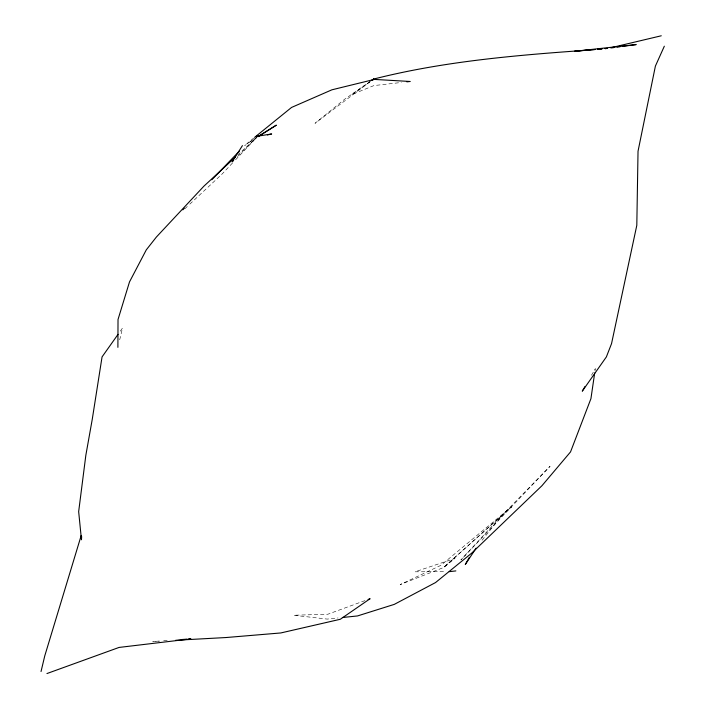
<?xml version="1.0" encoding="UTF-8"?>
<svg xmlns="http://www.w3.org/2000/svg" width="709" height="709" viewBox="0 0 709 709"><rect width="100%" height="100%" fill="white"/><g stroke="black" fill="none" stroke-linecap="round" stroke-linejoin="round"><path stroke-width="0.53" stroke-dasharray="3.54 2.66" d="M594.993 370.834L595.303 368.689L591.501 375.256M119.697 339.833L122.515 328.028L119.954 331.644M482.058 540.249L502.052 515.319L511.526 506.784L440.803 565.383L400.16 584.597L443.612 567.51L455.001 558.4L414.978 571.808L445.934 571.667M232.525 162.981L221.97 174.157L188.098 205.734M235.548 159.791L256.667 137.449L244.552 145.735M237.488 156.547L256.667 137.449L238.002 154.686M184.872 208.738L187.291 206.487M511.526 506.784L443.612 567.51L502.052 515.319M253.733 138.069L246.865 143.643L256.995 137.289M370.178 81.695L315.026 123.313L344.583 99.287L370.045 81.579M370.142 81.553L351.531 94.696L373.9 85.585L401.356 82.474M364.967 600.603L327.859 614.224L293.659 615.252L327.23 619.09L338.033 617.964M159.312 641.069L152.781 641.512L159.33 641.158M163.664 640.768L168.015 640.466M500.412 517.012L460.894 559.942L550.087 466.265L500.412 517.012"/><path stroke-width="1.06" d="M117.898 347.348L118.022 319.502L129.49 281.934L146.284 249.869L156.388 237.036L203.917 186.166L235.565 156.937M81.659 536.562L81.464 539.779L78.664 511.606L85.842 455.267L92.259 419.311L102.061 356.893L118.04 334.347M594.683 372.969L590.934 398.653L570.532 451.908L541.942 485.727L471.689 553.135L435.53 582.568L394.266 604.387L357.496 615.944L342.358 617.521M41.033 671.52L44.764 655.878L81.216 535.463M664.333 46.2L655.4 66.088L638.029 151.247L636.806 225.338L611.539 343.643L606.381 356.893L582.275 391.191L584.987 386.502M469.376 557.336L465.299 564.497L476.12 548.137M242.425 145.62L232.118 161.9L233.651 160.367M182.816 209.846L184.34 208.269M211.778 179.767L239.217 151.274M254.593 137.378L291.559 107.431L331.883 89.821L374.352 79.417L410.148 81.482L406.851 81.854M371.933 80.374L373.687 79.053C443.019 61.444 514.583 55.373 585.74 50.295L595.463 49.453M257.916 136.713L276.342 125.156L258.546 136.279M46.945 673.55L119.068 647.432L190.872 638.889L188.7 639.039M368.06 599.459L370.116 598.706L340.293 619.276L280.817 632.951L225.967 637.542L175.717 640.271M610.538 47.822L661.275 35.787M267.382 134.958L271.662 133.957L256.197 136.412M611.628 47.893L613.755 47.6M616.963 47.175L620.162 46.741M622.298 46.448L636.186 44.578L574.503 51.296L595.285 49.47M449.258 571.658L455.869 570.905M597.616 49.258L601.941 48.886M605.176 48.602L607.338 48.416L605.14 48.611M597.474 49.284L601.852 48.894M182.169 639.491L186.52 639.19M373.687 79.053L371.915 80.303L373.687 79.053"/></g></svg>
